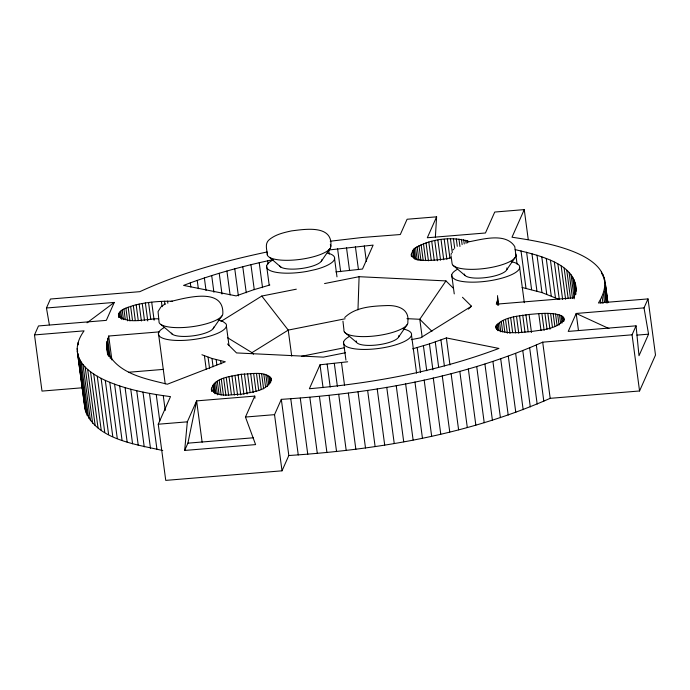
<?xml version="1.0" encoding="UTF-8"?>
<svg xmlns="http://www.w3.org/2000/svg" width="690" height="690" viewBox="0 0 690 690"><rect width="100%" height="100%" fill="white"/><g stroke="black" fill="none" stroke-linecap="round" stroke-linejoin="round"><path stroke-width="1.03" d="M342.947 321.135L343.939 329.846A32.266 9.272 -7.6 0 0 376.059 335.806A32.266 9.272 -7.6 0 0 407.825 321.945C409.601 309.215 398.165 305.403 387.823 305.541C373.204 306.058 355.73 306.705 344.724 317.521M107.778 353.832L106.579 344.069L108.701 336.03L159.666 331.847M357.972 309.862L359.102 276.699L445.964 280.908L453.468 288.351M435.364 237.222L436.606 216.824L407.091 219.248L400.312 234.531L362.302 237.472L330.251 241.215M515.154 249.616C537.372 254.989 585.232 264.908 573.804 297.804L496.291 304.169L497.585 299.831L497.559 295.639M254.757 396.103L245.459 417.045L255.602 444.602L184.67 450.441L187.326 421.832L196.616 400.881L254.757 396.103L254.964 398.216M162.771 450.561C136.034 444.17 92.762 439.444 84.775 407.428L77.28 351.262C76.616 343.853 79.807 336.72 84.077 330.846L34.5 334.926L41.995 391.092L82.076 387.797M118.68 317.133C117.205 309.379 128.047 307.637 133.308 305.506C145.978 302.116 159.235 301.082 172.319 301.22M495.843 326.301C495.515 330.545 501.242 331.304 504.321 332.019C513.101 333.46 522.011 332.304 530.791 331.605C542.021 329.768 556.494 329.406 564.023 319.763C564.36 315.52 558.624 314.761 555.545 314.036C546.765 312.605 537.855 313.752 529.075 314.45C517.845 316.287 503.372 316.658 495.843 326.301L496.127 328.423M77.28 351.262C79.048 365.907 93.09 374.661 105.294 380.38C125.882 389.557 148.281 393.68 170.499 396.621L158.251 424.221L165.747 480.387L282.02 470.822L288.817 455.521C377.956 449.664 468.027 434.64 550.189 398.328L639.561 390.98L655.5 355.074L648.005 298.908L598.437 302.988C628.814 254.032 541.581 241.767 512.006 237.213L524.253 209.613L494.739 212.046L485.45 232.987L427.308 237.765L436.606 216.824M184.67 450.441L187.904 443.161L196.616 400.881L202.136 442.212M271.265 378.474C268.979 391.428 251.746 391.773 241.465 394.197C232.53 394.137 216.591 398.363 211.364 389.074C215.108 376.956 230.917 376.662 241.25 374.265C249.487 374.454 268.695 369.668 271.549 380.595M450.587 257.913C444.136 259.406 400.674 266.193 414.285 248.512C430.068 238.99 451.105 236.058 468.777 241.431M451.053 254.489L451.389 253.299M34.5 334.926L38.485 325.947L106.312 320.376L114.281 302.418L46.454 307.999L49.361 324.818M46.454 307.999L50.439 299.02L139.811 291.672C180.332 273.068 223.586 261.174 267.108 251.962M282.02 470.822L274.534 414.656L281.322 399.355C370.461 393.498 460.532 378.474 542.694 342.162L632.066 334.814L636.051 325.835L568.224 331.416L576.193 313.458L644.02 307.887L648.005 298.908M347.656 361.793L320.005 364.794L309.379 388.729C373.825 383.062 438.228 371.306 498.913 348.433L446.361 337.928L429.439 343.887L412.663 348.838M644.02 307.887L648.566 334.176L639 355.721L636.051 325.835M445.964 280.908L419.787 319.28L422.151 336.962M506.9 269.514L515.835 256.421M321.273 261.312L330.001 248.581M398.51 337.229L407.367 324.335M213.15 328.656L221.913 315.96M160.882 306.99L158.053 311.595L159.123 322.644A32.266 9.272 -7.6 0 0 193.131 326.56A32.266 9.272 -7.6 0 0 222.844 313.519C223.776 286.902 185.576 297.985 170.965 301.409M468.372 309.111L471.486 306.213L462.473 297.278M452.942 249.901L453.83 249.107M87.026 322.817L114.281 302.418M161.736 306.239L165.238 303.902M220.99 321.419L261.786 296.053L296.321 289.188M227.407 337.634L251.979 352.65L288.239 330.096L345.112 318.789M471.486 306.213L420.719 337.781L411.3 339.653M273.292 259.621C242.837 266.064 212.675 274.232 183.592 285.401L236.144 295.906L253.066 289.947L269.842 284.996M467.035 242.138C480.818 239.853 505.468 231.788 514.766 246.597L517.095 264.175M324.567 283.564L359.102 276.699M301.461 356.29L344.646 347.708M345.38 352.763L323.403 357.135L236.541 352.926L227.536 343.991M335.875 271.912L362.5 269.04L373.126 245.105L328.699 249.996L329.259 254.162M158.717 318.797C146.763 318.314 127.607 325.421 118.395 315.011M128.564 372.255L163.599 369.374M636.939 335.124L648.566 334.176M158.251 424.221L187.326 421.832M245.459 417.045L274.534 414.656M187.904 443.161L253.541 437.771M406.953 318.659L419.787 319.28L431.949 331.329M522.097 287.48L541.986 292.603L558.546 299.184M201.929 354.738L211.985 358.472L225.32 361.784L167.351 384.218C145.857 378.827 117.904 374.014 107.502 351.745M608.934 328.544L576.193 313.458L578.453 330.415M453.123 265.4L465.086 275.508M344.483 332.123L356.583 342.421M161.184 324.662L172.664 334.452M269.635 257.413L281.028 267.203M251.979 352.65L253.497 354.151M261.786 296.053L288.239 330.096L291.706 356.1M632.066 334.814L639.561 390.98M605.225 282.572L607.916 302.712M604.794 279.812L607.761 302.065M605.311 285.384L607.571 302.341M604 277.095L604.423 280.278M605.415 287.696L605.699 289.817M606.122 292.991L606.407 295.113M606.829 298.296L607.114 300.409M605.044 288.23L607.019 303.065M602.862 274.439L603.146 276.561M604.423 291.12L605.975 302.781M601.378 271.834L601.654 273.956M603.448 294.044L604.578 302.522M602.12 297.002L602.974 303.359M600.455 299.978L600.878 303.16M575.65 284.599L576.512 291.327M575.003 282.089L576.116 290.404M574.02 279.623L575.822 293.147M575.555 292.413L575.831 294.492M572.7 277.207L575.063 294.889M571.053 274.853L574.244 298.779M569.077 272.559L572.545 298.563M566.766 270.333L570.509 298.416M564.135 268.169L568.155 298.33M561.177 266.073L565.619 299.356M557.908 264.054L562.626 299.417M563.851 317.926L564.135 320.048M563.256 317.089L563.825 321.324M562.324 316.313L563.031 321.618M554.329 262.114L559.323 299.555M561.073 315.615L562.065 323.032M559.512 315.002L560.642 323.481M550.439 260.251L555.433 297.692M557.658 314.468L559.073 325.068M555.545 314.036L557.097 325.697M546.247 258.465L551.241 295.906M553.182 313.709L554.872 326.422M550.603 313.484L552.44 327.258M541.762 256.766L546.756 294.207M547.834 313.363L549.956 329.259M544.919 313.355L547.041 329.251M536.993 255.153L541.986 292.603M541.883 313.45L544.143 330.406M531.938 253.635L536.932 291.077M542.694 342.162L550.189 398.328M538.761 313.657L541.02 330.613M524.253 209.613L528.212 239.292M526.608 252.204L531.602 289.645M536.32 345.06L543.815 401.226M521.01 250.858L526.004 288.308M529.075 314.45L531.473 332.468M519.682 267.867L524.331 302.694M525.909 314.761L528.169 331.718M529.678 347.915L537.174 404.081M522.727 315.175L524.995 332.132M519.579 315.684L521.847 332.64M522.796 350.736L530.291 406.902M516.5 316.287L518.759 333.244M513.515 316.969L515.637 332.865M515.663 353.504L523.158 409.67M510.669 317.728L512.644 332.563M507.987 318.556L509.97 333.391M505.511 319.436L507.348 333.218M508.306 356.23L515.792 412.396M503.26 320.367L504.821 332.028M501.268 321.333L502.682 331.933M497.74 297.718L498.706 304.997M497.585 299.831L498.275 305.032M497.102 301.987L497.516 305.109M499.56 322.325L500.828 331.864M498.145 323.325L499.137 330.743M497.05 324.335L497.895 330.691M496.274 325.326L496.843 329.57M500.716 358.895L508.211 415.061M492.919 361.508L500.414 417.674M484.915 364.07L492.41 420.236M467.372 240.776L467.648 242.889M465.664 240.198L466.086 243.38M463.671 239.715L464.241 243.958M461.429 239.335L462.136 244.631M476.721 366.554L484.216 422.72M458.954 239.059L459.945 246.477M456.28 238.887L457.263 246.304M453.434 238.818L454.701 248.357M468.346 368.986L475.841 425.152M450.449 238.861L452.286 252.635M451.044 255.723L452.045 263.218A32.266 9.272 -7.6 0 0 486.347 268.263A32.266 9.272 -7.6 0 0 515.766 254.084M447.37 239.016L449.915 258.086M451.717 274.896L454.253 293.888M444.222 239.275L446.904 259.406M459.807 371.341L467.303 427.507M441.048 239.637L443.73 259.768M437.874 240.094L440.565 260.234M434.76 240.655L437.443 260.786M446.361 337.928L449.966 364.967M451.105 373.618L458.6 429.784M431.716 241.293L434.269 260.372M428.801 242.018L431.207 260.035M440.927 339.963L444.395 365.967M426.032 242.811L428.438 260.829M442.256 375.826L449.751 431.992M423.453 243.665L425.713 260.622M435.278 341.955L438.616 366.916M421.081 244.579L423.203 260.475M418.959 245.528L420.943 260.363M417.105 246.503L418.942 260.285M429.439 343.887L432.906 369.892M433.268 377.956L440.763 434.122M415.544 247.503L417.234 260.225M414.285 248.512L415.699 259.112M413.345 249.513L414.621 259.052M412.749 250.496L413.733 257.913M411.421 253.489L411.844 256.671M423.41 345.768L426.739 370.737M411.154 254.446L411.438 256.568M424.16 380L431.655 436.166M417.209 347.588L420.538 372.548M411.507 335.142L416.579 373.143M414.94 381.967L422.435 438.133M405.625 383.847L413.12 440.004M396.224 385.632L403.719 441.798M386.745 387.323L394.24 443.489M364.286 245.881L366.364 261.484M377.214 388.927L384.71 445.093M355.402 246.761L358.455 269.643M367.632 390.428L375.119 446.594M346.509 247.736L349.563 270.627M358.007 391.834L365.502 448M337.6 248.823L340.653 271.705M334.59 258.897L336.987 276.837M330.846 246.157C332.942 224.379 304.531 229.313 291.585 230.883C283.737 232.59 275.37 234.462 269.091 239.81C264.33 243.846 267.142 250.289 267.504 255.429M343.542 342.171L345.94 360.12M348.364 393.145L355.859 449.311M341.498 362.586L344.552 385.469M338.712 394.344L346.207 450.51M334.314 363.423L337.367 386.305M327.146 364.156L330.2 387.038M329.07 395.448L336.556 451.614M320.005 364.794L323.058 387.677M319.436 396.44L326.931 452.606M309.827 397.328L317.322 453.494M300.271 398.113L307.766 454.279M290.766 398.786L298.261 454.952M267.616 260.829L268.031 263.942M266.625 265.926L269.16 284.927M281.322 399.355L288.817 455.521M259.216 262.718L262.545 287.678M270.842 377.603L271.265 380.785M270.075 376.8L270.782 382.096M268.979 376.059L269.971 383.476M267.573 375.403L268.841 384.934M265.866 374.825L267.418 386.486M250.936 264.684L254.265 289.645M263.873 374.342L265.572 387.064M261.631 373.963L263.606 388.798M259.155 373.687L261.277 389.583M242.777 266.728L246.252 292.733M256.482 373.514L258.741 390.471M253.635 373.445L256.042 391.463M250.651 373.488L253.196 392.567M234.764 268.841L238.378 295.881M247.572 373.644L250.116 392.714M244.424 373.902L247.106 394.033M241.25 374.265L243.932 394.395M226.906 271.023L230.098 294.949M238.085 374.722L240.767 394.861M234.962 375.282L237.645 395.413M219.213 273.274L221.99 294.078M226.415 326.172L228.951 345.173M231.926 375.921L234.471 394.999M229.002 376.645L231.409 394.663M226.234 377.439L228.64 395.456M211.701 275.586L213.917 292.232M223.655 378.293L225.915 395.249M220.619 360.775L221.033 363.889M221.292 379.207L223.405 395.103M219.161 380.156L221.145 394.99M216.168 359.671L216.858 364.872M204.369 277.958L206.034 290.438M217.307 381.139L219.006 393.852M215.746 382.131L217.436 394.853M211.985 358.472L213.089 366.795M214.487 383.14L215.901 393.74M213.546 384.14L214.823 393.68M212.951 385.123L213.935 392.541M208.07 357.187L209.596 368.632M197.228 280.39L198.341 288.713M211.623 388.116L212.046 391.299M211.364 389.074L211.64 391.196M204.438 355.824L206.241 369.348M190.302 282.874L190.863 287.031M167.558 301.125L167.843 303.246M164.522 301.228L164.945 304.402M161.4 301.427L162.107 306.731M158.45 333.201L165.203 383.864M151.714 302.229L154.12 320.238M163.254 395.637L165.238 410.481M148.548 302.539L150.808 319.496M145.366 302.953L147.772 320.962M156.242 394.559L159.778 421.055M142.218 303.462L144.486 320.419M139.138 304.057L141.398 321.014M149.48 393.378L156.975 449.544M136.154 304.747L138.276 320.643M133.308 305.506L135.283 320.341M142.977 392.093L150.472 448.259M130.626 306.326L132.471 320.108M128.15 307.214L129.987 320.988M125.908 308.145L127.598 320.859M136.732 390.704L144.227 446.87M123.915 309.111L125.321 319.703M122.199 310.103L123.467 319.634M120.784 311.104L121.914 319.582M130.764 389.212L138.259 445.378M119.689 312.113L120.534 318.47M118.913 313.105L119.482 317.34M118.482 314.071L118.913 317.253M125.08 387.633L132.575 443.799M119.68 385.96L127.176 442.126M108.701 336.03L111.892 359.956M114.583 384.183L122.07 440.349M107.657 338.747L110.296 358.507M106.95 341.421L108.891 355.988M108.485 354.212L108.761 356.29M106.579 344.069L108.106 355.505M106.553 346.673L107.528 353.953M109.779 382.329L117.274 438.495M105.294 380.38L112.781 436.546M101.111 378.353L108.606 434.519M97.264 376.24L104.759 432.406M93.737 374.04L101.223 430.206M90.537 371.772L98.032 427.938M87.673 369.435L95.168 425.601M85.146 367.02L92.641 423.186M82.964 364.544L90.459 420.71M81.135 362L88.622 418.166M78.082 342.714L78.367 344.828M79.643 359.395L87.138 415.561M78.505 356.739L86 412.905M77.194 348.45L77.616 351.633M77.901 353.754L79.031 362.224M79.316 364.346L81.015 377.068M81.299 379.181L81.722 382.363M82.007 384.485L82.429 387.659M82.714 389.781L83.136 392.964M83.412 395.077L83.844 398.259M84.12 400.381L84.551 403.555M77.711 354.022L85.206 410.188M84.715 405.556L84.775 407.428M330.294 244.683A32.102 9.229 -7.6 0 1 300.297 259.371A32.102 9.229 -7.6 0 1 267.349 253.118M327.319 252.98A34.328 9.867 -7.6 0 1 315.71 269.48L307.291 271.343A34.328 9.867 -7.6 0 1 272.317 271.403A34.328 9.867 -7.6 0 1 272.274 260.363M321.833 259.699A21.399 6.15 -7.6 0 1 302.358 268.376A21.399 6.15 -7.6 0 1 279.605 265.874M213.771 327.026A21.511 6.184 -7.6 0 1 193.959 335.72A21.511 6.184 -7.6 0 1 171.284 333.115M164.091 327.638A34.328 9.867 -7.6 0 0 185.826 340.256A34.328 9.867 -7.6 0 0 225.82 323.662L222.956 321.549A34.328 9.867 -7.6 0 0 218.006 319.996M511.281 261.691A34.328 9.867 -7.6 0 1 504.657 277.328A34.328 9.867 -7.6 0 1 455.176 279.519L452.312 277.414A34.328 9.867 -7.6 0 1 457.366 269.324M403.098 328.966A34.328 9.867 -7.6 0 1 402.149 342.516A34.328 9.867 -7.6 0 1 356.238 349.028A34.328 9.867 -7.6 0 1 349.192 336.608M398.811 335.633A21.511 6.184 -7.6 0 1 377.637 344.879A21.511 6.184 -7.6 0 1 356.221 340.903M506.848 267.962A21.511 6.184 -7.6 0 1 487.235 277.406A21.511 6.184 -7.6 0 1 464.37 274.042"/></g></svg>
